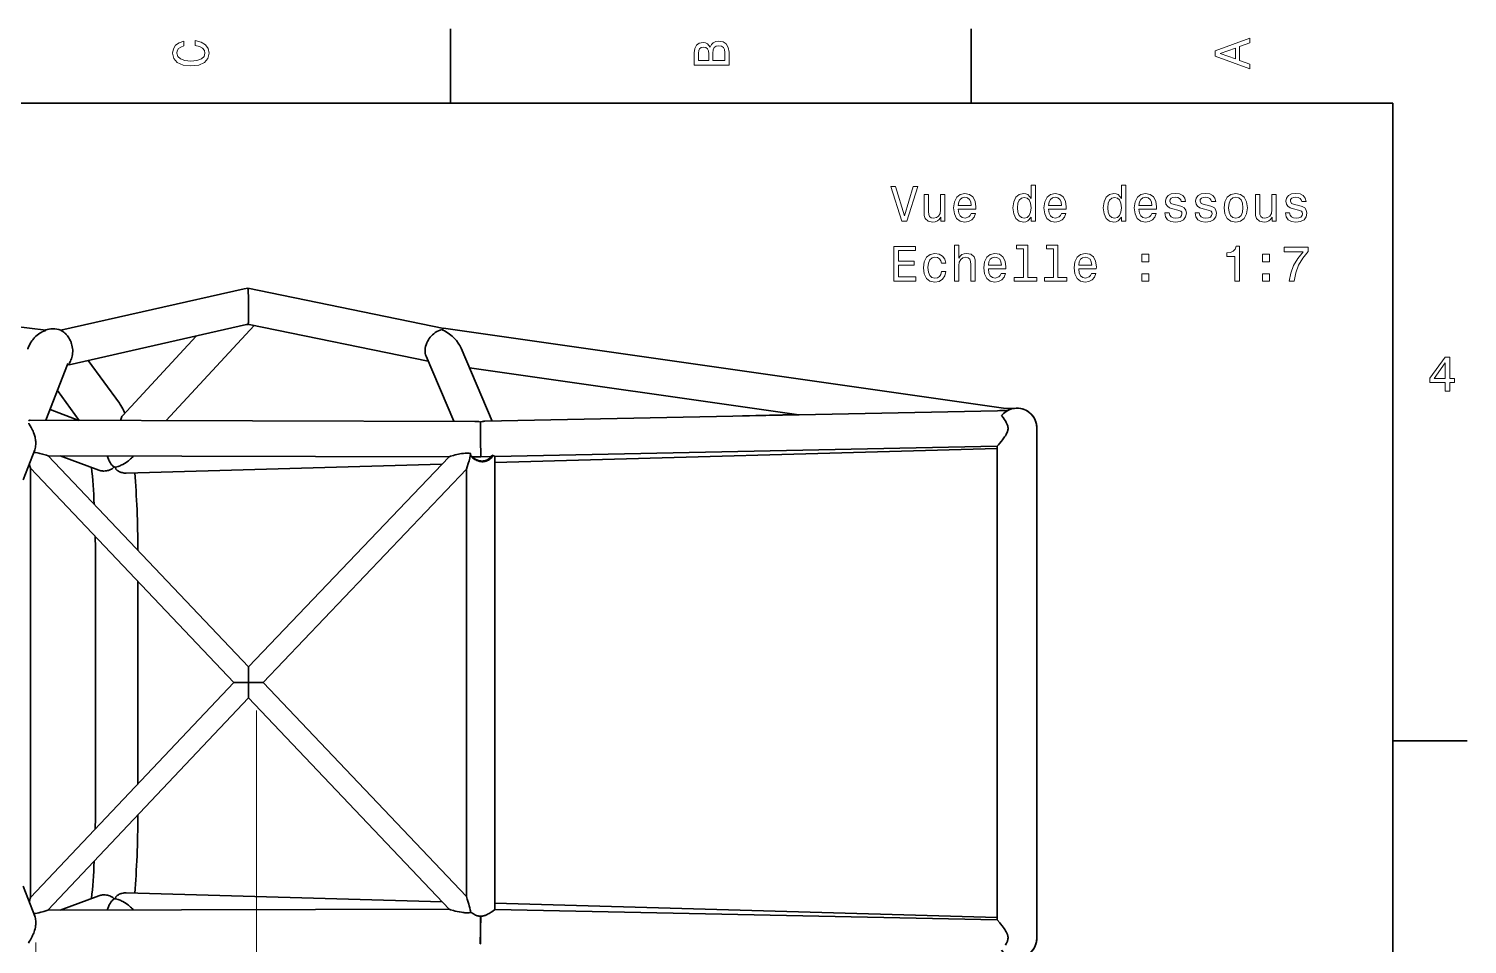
# Model space of a CAD drawing. Extents: x 0 to 420, y 0 to 297.
# Drawn here: x 272.5 to 417.5, y 202.2 to 294.5 of the extents above; entities that cross this region are included whole.
import ezdxf

# ---------------------------------------------------------------- set-up
doc = ezdxf.new("R2010")
doc.units = 0

msp = doc.modelspace()

# ---------------------------------------------------------------- linework, layer by layer
at = {"color": 7, "lineweight": 35, "ltscale": 0.1875}
for p, q in [((315, 287), (315, 294.5)), ((367.5, 287), (367.5, 294.5)), ((410, 222.699997), (417.5, 222.699997))]:
    msp.add_line(p, q, dxfattribs=at)
at = {"color": 7, "lineweight": 35}
for p, q in [((410, 287), (10, 287)), ((410, 10), (410, 287)), ((274.223572, 264.118317), (161.660446, 277.443146)), ((294.570404, 268.347534), (314.338623, 264.281006)), ((314.284546, 264.288727), (371.471039, 256.130219)), ((316.916687, 260.305634), (350.123016, 255.568253)), ((316.916687, 260.305634), (350.123169, 255.568222)), ((370.134247, 255.980576), (318.456238, 254.91568)), ((317.464905, 254.908035), (272.634521, 255.017548)), ((374.110474, 254.235199), (374.110474, 202.806641)), ((374.110474, 254.235199), (374.110474, 202.806641)), ((374.110474, 254.235199), (374.110474, 202.806641)), ((370.110474, 252.407898), (319.464203, 251.364258)), ((370.110474, 252.407898), (370.110474, 204.633942)), ((314.860992, 251.342957), (274.43158, 251.441727)), ((274.43158, 251.441727), (294.646271, 230.132935)), ((314.860992, 251.342957), (294.646271, 230.132935)), ((319.464142, 250.741272), (370.110474, 252.177673)), ((319.464203, 251.364258), (319.464203, 205.677582)), ((272.681915, 250.172546), (272.681915, 206.880081)), ((272.681915, 250.172546), (293.16925, 228.576355)), ((282.310638, 249.687546), (314.143646, 250.590378)), ((316.607056, 250.069031), (296.122955, 228.576355)), ((316.607056, 250.069031), (316.607056, 206.983582)), ((293.16925, 228.576355), (272.681915, 206.880081)), ((296.122955, 228.576355), (316.607056, 206.983582)), ((294.646271, 227.019394), (274.420471, 205.600098)), ((294.646271, 227.019394), (314.87207, 205.698914)), ((282.310699, 207.354294), (314.158569, 206.45105)), ((319.464142, 206.300568), (370.110474, 204.864166)), ((314.87207, 205.698914), (274.420471, 205.600098)), ((370.110474, 204.633942), (319.464203, 205.677582))]:
    msp.add_line(p, q, dxfattribs=at)
at = {"color": 7, "lineweight": 35, "ltscale": 0.00962}
msp.add_line((294.194092, 268.262756), (294.569427, 268.347534), dxfattribs=at)
at = {"color": 7, "lineweight": 35, "ltscale": 2.4e-05}
msp.add_line((294.569427, 268.347534), (294.570404, 268.347534), dxfattribs=at)
at = {"color": 7, "lineweight": 35, "ltscale": 0.473475}
msp.add_line((275.720367, 264.090637), (294.194092, 268.262756), dxfattribs=at)
at = {"color": 7, "lineweight": 35, "ltscale": 0.458697}
msp.add_line((276.547333, 260.616028), (294.444489, 264.657928), dxfattribs=at)
at = {"color": 7, "lineweight": 35, "ltscale": 0.326499}
msp.add_line((286.343079, 254.9841), (295.21402, 264.568939), dxfattribs=at)
at = {"color": 7, "lineweight": 35, "ltscale": 0.46023}
msp.add_line((294.724396, 264.669647), (312.756042, 260.960358), dxfattribs=at)
at = {"color": 7, "lineweight": 35, "ltscale": 0.000559}
msp.add_line((314.232819, 264.271118), (314.254211, 264.264648), dxfattribs=at)
msp.add_line((314.232819, 264.271118), (314.254211, 264.264648), dxfattribs=at)
at = {"color": 7, "lineweight": 35, "ltscale": 0.00045}
msp.add_line((314.249664, 264.26474), (314.232819, 264.271118), dxfattribs=at)
at = {"color": 7, "lineweight": 35, "ltscale": 0.000585}
msp.add_line((314.232819, 264.271118), (314.25589, 264.26712), dxfattribs=at)
at = {"color": 7, "lineweight": 35, "ltscale": 0.000112}
msp.add_line((314.249756, 264.264404), (314.254242, 264.264648), dxfattribs=at)
at = {"color": 7, "lineweight": 35, "ltscale": 7.3e-05}
msp.add_line((314.254242, 264.264648), (314.255859, 264.26709), dxfattribs=at)
at = {"color": 7, "lineweight": 35, "ltscale": 0.272533}
msp.add_line((281.9646, 255.511185), (289.369293, 263.51178), dxfattribs=at)
at = {"color": 7, "lineweight": 35, "ltscale": 0.133693}
msp.add_line((278.470093, 261.050293), (281.626587, 256.733521), dxfattribs=at)
at = {"color": 7, "lineweight": 35, "ltscale": 0.178092}
msp.add_line((315.33139, 254.913239), (312.540131, 261.467316), dxfattribs=at)
at = {"color": 7, "lineweight": 35, "ltscale": 0.199911}
msp.add_line((319.205597, 254.931168), (316.072357, 262.288208), dxfattribs=at)
at = {"color": 7, "lineweight": 35, "ltscale": 0.150908}
msp.add_line((274.227112, 255.013657), (276.382172, 260.652161), dxfattribs=at)
at = {"color": 7, "lineweight": 35, "ltscale": 0.093375}
msp.add_line((275.376312, 258.020477), (277.580902, 255.005508), dxfattribs=at)
at = {"color": 7, "lineweight": 35, "ltscale": 0.077276}
msp.add_line((277.532959, 255.00563), (274.636536, 256.085052), dxfattribs=at)
at = {"color": 7, "lineweight": 35, "ltscale": 0.135933}
msp.add_line((344.42981, 255.450943), (349.86496, 255.605087), dxfattribs=at)
at = {"color": 7, "lineweight": 35, "ltscale": 0.027073}
msp.add_line((370.95874, 256.203339), (372.041229, 256.234039), dxfattribs=at)
at = {"color": 7, "lineweight": 35, "ltscale": 0.042911}
for q in [(318.02005, 254.83728), (318.02005, 254.837265)]:
    msp.add_line((318.035614, 253.120911), q, dxfattribs=at)
at = {"color": 7, "lineweight": 35, "ltscale": 0.000304}
for p, q in [((374.110474, 254.235199), (374.110443, 254.223022)), ((374.110474, 202.806641), (374.110443, 202.818817))]:
    msp.add_line(p, q, dxfattribs=at)
at = {"color": 7, "lineweight": 35, "ltscale": 0.044646}
msp.add_line((318.051849, 251.335159), (318.035614, 253.120911), dxfattribs=at)
msp.add_line((318.051849, 251.335159), (318.035614, 253.120911), dxfattribs=at)
at = {"color": 7, "lineweight": 35, "ltscale": 0.081463}
msp.add_line((273.091339, 252.042053), (271.928009, 248.998291), dxfattribs=at)
at = {"color": 7, "lineweight": 35, "ltscale": 0.10409}
msp.add_line((279.550995, 249.984833), (275.649506, 251.438797), dxfattribs=at)
at = {"color": 7, "lineweight": 35, "ltscale": 0.00511}
msp.add_line((282.906281, 251.270721), (283.045105, 251.420731), dxfattribs=at)
at = {"color": 7, "lineweight": 35, "ltscale": 0.022043}
msp.add_line((318.051849, 251.335159), (317.170135, 251.337311), dxfattribs=at)
at = {"color": 7, "lineweight": 35, "ltscale": 0.026238}
msp.add_line((319.101166, 251.356781), (318.051849, 251.335159), dxfattribs=at)
at = {"color": 7, "lineweight": 35, "ltscale": 0.321429}
for p, q in [((279.208221, 241.378067), (279.208221, 228.52092)), ((279.208221, 228.52092), (279.208221, 215.663773))]:
    msp.add_line(p, q, dxfattribs=at)
at = {"color": 7, "lineweight": 35, "ltscale": 0.25636}
msp.add_line((283.493927, 238.77533), (283.493927, 228.52092), dxfattribs=at)
at = {"color": 7, "lineweight": 35, "ltscale": 0.038872}
msp.add_line((294.646271, 230.132935), (294.64447, 228.578064), dxfattribs=at)
at = {"color": 7, "lineweight": 35, "ltscale": 0.254767}
msp.add_line((283.493927, 228.52092), (283.493927, 218.330231), dxfattribs=at)
at = {"color": 7, "lineweight": 35, "ltscale": 0.036881}
msp.add_line((293.16925, 228.576355), (294.64447, 228.578064), dxfattribs=at)
at = {"color": 7, "lineweight": 35, "ltscale": 0.036962}
msp.add_line((294.64447, 228.578064), (296.122955, 228.576355), dxfattribs=at)
at = {"color": 7, "lineweight": 35, "ltscale": 0.038967}
msp.add_line((294.64447, 228.578064), (294.646271, 227.019394), dxfattribs=at)
at = {"color": 7, "lineweight": 13}
for p, q in [((295.437531, 225.742081), (295.437531, 173.499283)), ((273.201874, 202.352554), (273.201874, 163.893646))]:
    msp.add_line(p, q, dxfattribs=at)
at = {"color": 7, "lineweight": 35, "ltscale": 0.081465}
msp.add_line((273.09137, 204.999725), (271.928009, 208.043564), dxfattribs=at)
at = {"color": 7, "lineweight": 35, "ltscale": 0.104081}
msp.add_line((279.550934, 207.056976), (275.64978, 205.603149), dxfattribs=at)
at = {"color": 7, "lineweight": 35, "ltscale": 2.1e-05}
msp.add_line((273.091217, 205.000153), (273.091522, 204.999359), dxfattribs=at)
at = {"color": 7, "lineweight": 35, "ltscale": 0.005106}
msp.add_line((283.045013, 205.621216), (282.906281, 205.771118), dxfattribs=at)
at = {"color": 7, "lineweight": 35, "ltscale": 0.000662}
msp.add_line((317.044312, 205.401321), (317.048706, 205.375214), dxfattribs=at)
at = {"color": 7, "lineweight": 35, "ltscale": 0.06954}
msp.add_line((318.057709, 204.992264), (318.000397, 202.211243), dxfattribs=at)
at = {"color": 7, "lineweight": 35, "ltscale": 0.069577}
msp.add_line((318.03302, 204.99263), (318.039795, 202.209549), dxfattribs=at)
at = {"color": 7, "lineweight": 35, "ltscale": 0.000552}
msp.add_line((318.035614, 204.992584), (318.057709, 204.992355), dxfattribs=at)
at = {"color": 7, "lineweight": 13}
for points in [[(289.282074, 292.817017), (289.705688, 292.716156), (290.008301, 292.549713), (290.194885, 292.317719), (290.255402, 292.04541), (290.164642, 291.71759), (289.892303, 291.460388), (289.448486, 291.28891), (288.833221, 291.233429), (288.222992, 291.28891), (287.774139, 291.455353), (287.501801, 291.712555), (287.405975, 292.04541), (287.456421, 292.287476), (287.597626, 292.494232), (287.824585, 292.65564), (288.137268, 292.766571), (288.137268, 293.245697), (287.658142, 293.094391), (287.295044, 292.832153), (287.068085, 292.47406), (286.987396, 292.04541), (287.113495, 291.510803), (287.466492, 291.102325), (288.046478, 290.840057), (288.833221, 290.749298), (289.619965, 290.840057), (290.199951, 291.102325), (290.558014, 291.510803), (290.679047, 292.04541), (290.583221, 292.514404), (290.315918, 292.89267), (289.877167, 293.159943), (289.282074, 293.301147)], [(341.192017, 292.630402), (340.899506, 292.983429), (340.70282, 293.074219), (340.460754, 293.104462), (340.082489, 293.03891), (339.810181, 292.842224), (339.643738, 292.524506), (339.583221, 292.080688), (339.583221, 290.835022), (343.083221, 290.835022), (343.083221, 292.151306), (343.012604, 292.620331), (342.805847, 292.968292), (342.478027, 293.18515), (342.034241, 293.260803), (341.736694, 293.215424), (341.489563, 293.094391), (341.308014, 292.897705)], [(395.583221, 290.466858), (395.583221, 290.930847), (394.554413, 291.299011), (394.554413, 292.695984), (395.583221, 293.064117), (395.583221, 293.538177), (392.078186, 292.257202), (392.078186, 291.742798)], [(341.035675, 291.984863), (341.035675, 291.299011), (340.001801, 291.299011), (340.001801, 292.025208), (340.032074, 292.297546), (340.122833, 292.489197), (340.279175, 292.605194), (340.511169, 292.645538), (340.743164, 292.600159), (340.904541, 292.479126), (341.005402, 292.272339)], [(342.664642, 292.095825), (342.664642, 291.299011), (341.45929, 291.299011), (341.45929, 292.050446), (341.494598, 292.368164), (341.600525, 292.595093), (341.782074, 292.731262), (342.044312, 292.776672), (342.321686, 292.731262), (342.513336, 292.605194), (342.629333, 292.393372)], [(394.125732, 291.460388), (392.582489, 292), (394.125732, 292.539642)], [(361.648834, 278.5979), (360.771301, 275.617371), (359.868561, 278.5979), (359.389465, 278.5979), (360.519135, 275.092865), (361.023468, 275.092865), (362.12793, 278.5979)], [(373.535706, 275.511444), (373.535706, 275.092865), (373.979523, 275.092865), (373.979523, 278.713898), (373.540771, 278.713898), (373.540771, 277.387543), (373.20285, 277.770813), (372.996094, 277.861603), (372.759064, 277.896912), (372.330383, 277.796021), (371.997528, 277.513611), (371.78067, 277.059723), (371.705017, 276.449493), (371.78067, 275.839264), (371.997528, 275.380341), (372.330383, 275.092865), (372.759064, 274.99704), (372.996094, 275.032349), (373.207916, 275.123108)], [(382.643799, 275.511444), (382.643799, 275.092865), (383.087585, 275.092865), (383.087585, 278.713898), (382.648834, 278.713898), (382.648834, 277.387543), (382.310944, 277.770813), (382.104156, 277.861603), (381.867126, 277.896912), (381.438446, 277.796021), (381.105591, 277.513611), (380.888733, 277.059723), (380.81308, 276.449493), (380.888733, 275.839264), (381.105591, 275.380341), (381.438446, 275.092865), (381.867126, 274.99704), (382.104156, 275.032349), (382.315979, 275.123108)], [(364.851288, 277.801086), (364.407471, 277.801086), (364.407471, 276.237671), (364.357056, 275.874573), (364.210785, 275.612305), (363.983856, 275.450928), (363.686279, 275.400513), (363.449249, 275.440857), (363.297974, 275.56189), (363.212219, 275.768646), (363.192047, 276.061157), (363.192047, 277.801086), (362.74826, 277.801086), (362.74826, 276.020813), (362.763397, 275.66275), (362.859192, 275.365204), (363.151703, 275.092865), (363.620728, 274.99704), (363.872894, 275.032349), (364.089752, 275.123138), (364.276337, 275.279449), (364.427643, 275.506409), (364.427643, 275.092865), (364.851288, 275.092865)], [(366.187744, 276.318359), (367.962952, 276.318359), (367.967987, 276.525146), (367.887299, 277.105103), (367.665405, 277.538818), (367.312378, 277.801086), (366.843353, 277.896912), (366.38443, 277.796021), (366.031403, 277.513611), (365.804443, 277.054688), (365.723755, 276.449493), (365.799408, 275.829163), (366.026337, 275.375275), (366.374329, 275.092865), (366.828217, 274.99704), (367.221588, 275.062592), (367.544373, 275.23407), (367.781403, 275.506409), (367.917572, 275.869507), (367.47879, 275.869507), (367.388031, 275.667786), (367.256897, 275.51651), (366.883698, 275.395447), (366.596222, 275.450928), (366.379364, 275.627441), (366.238159, 275.914917), (366.187744, 276.303253)], [(366.187744, 276.691559), (366.243195, 277.039551), (366.379364, 277.296753), (366.586151, 277.453094), (366.85849, 277.508575), (367.125763, 277.453094), (367.33255, 277.296753), (367.458618, 277.039551), (367.504028, 276.691559)], [(372.834717, 277.498474), (373.127228, 277.427887), (373.349121, 277.231201), (373.480255, 276.903381), (373.53067, 276.449493), (373.480255, 275.99057), (373.349121, 275.66275), (373.127228, 275.461029), (372.834717, 275.395447), (372.557343, 275.461029), (372.34552, 275.66275), (372.204315, 275.995605), (372.158905, 276.449493), (372.204315, 276.898346), (372.34552, 277.226135), (372.557343, 277.427887)], [(375.295807, 276.318359), (377.071014, 276.318359), (377.07605, 276.525146), (376.995361, 277.105103), (376.773468, 277.538818), (376.420441, 277.801086), (375.951416, 277.896912), (375.492493, 277.796021), (375.139465, 277.513611), (374.912506, 277.054688), (374.831818, 276.449493), (374.907471, 275.829163), (375.13443, 275.375275), (375.482391, 275.092865), (375.936279, 274.99704), (376.329651, 275.062592), (376.652435, 275.23407), (376.889465, 275.506409), (377.025635, 275.869507), (376.586853, 275.869507), (376.496094, 275.667786), (376.36496, 275.516479), (375.99176, 275.395447), (375.704315, 275.450928), (375.487457, 275.627441), (375.346222, 275.914917), (375.295807, 276.303253)], [(375.295807, 276.691559), (375.351288, 277.039551), (375.487457, 277.296753), (375.694214, 277.453094), (375.966553, 277.508575), (376.233856, 277.453094), (376.440613, 277.296753), (376.566681, 277.039551), (376.612091, 276.691559)], [(381.94278, 277.498474), (382.235291, 277.427887), (382.457184, 277.231201), (382.588318, 276.903381), (382.638733, 276.449493), (382.588318, 275.99057), (382.457184, 275.66275), (382.235291, 275.461029), (381.94278, 275.395447), (381.665405, 275.461029), (381.453583, 275.66275), (381.312378, 275.995605), (381.266998, 276.449493), (381.312378, 276.898346), (381.453583, 277.226135), (381.665405, 277.427887)], [(384.40387, 276.318359), (386.179077, 276.318359), (386.184143, 276.525146), (386.103424, 277.105103), (385.881531, 277.538818), (385.528503, 277.801086), (385.059479, 277.896912), (384.600555, 277.796021), (384.247528, 277.513611), (384.020599, 277.054688), (383.93988, 276.449493), (384.015533, 275.829163), (384.242493, 275.375275), (384.590485, 275.092865), (385.044373, 274.99704), (385.437744, 275.062592), (385.760498, 275.23407), (385.997528, 275.506409), (386.133698, 275.869507), (385.694946, 275.869507), (385.604156, 275.667786), (385.473022, 275.516479), (385.099823, 275.395447), (384.812378, 275.450928), (384.59552, 275.627441), (384.454315, 275.914917), (384.40387, 276.303223)], [(384.40387, 276.691559), (384.459351, 277.039551), (384.59552, 277.296753), (384.802277, 277.453094), (385.074615, 277.508575), (385.341919, 277.453094), (385.548676, 277.296753), (385.674774, 277.039551), (385.720154, 276.691559)], [(388.37793, 276.671387), (387.949249, 276.772247), (387.631531, 276.888245), (387.525635, 277.125275), (387.555878, 277.291718), (387.661804, 277.41275), (387.833252, 277.488403), (388.080383, 277.518646), (388.317413, 277.488403), (388.504028, 277.397614), (388.625061, 277.261444), (388.675476, 277.079895), (389.109192, 277.079895), (389.109192, 277.089966), (389.033539, 277.417786), (388.826782, 277.674988), (388.504028, 277.836365), (388.080383, 277.896912), (387.651703, 277.836365), (387.33902, 277.669952), (387.142334, 277.422821), (387.081818, 277.110168), (387.127197, 276.807556), (387.268433, 276.595734), (387.500397, 276.444458), (387.838318, 276.338531), (388.33255, 276.217499), (388.635132, 276.091431), (388.71582, 275.99057), (388.746094, 275.839264), (388.700714, 275.652649), (388.579651, 275.511444), (388.382965, 275.420685), (388.120728, 275.390411), (387.843353, 275.420685), (387.641632, 275.526581), (387.505463, 275.698059), (387.449982, 275.935089), (387.021301, 275.935089), (387.091919, 275.531616), (387.298676, 275.239105), (387.626495, 275.062592), (388.080383, 274.99704), (388.554443, 275.062592), (388.902435, 275.239105), (389.114258, 275.521545), (389.18988, 275.889679), (389.13443, 276.207428), (388.978088, 276.424286), (388.720886, 276.565491)], [(391.413971, 276.671387), (390.985291, 276.772247), (390.667572, 276.888245), (390.561646, 277.125275), (390.591919, 277.291718), (390.697815, 277.41275), (390.869293, 277.488403), (391.116394, 277.518646), (391.353424, 277.488403), (391.540039, 277.397614), (391.661072, 277.261444), (391.711517, 277.079895), (392.145233, 277.079895), (392.145233, 277.089966), (392.06958, 277.417786), (391.862793, 277.674988), (391.540039, 277.836365), (391.116394, 277.896912), (390.687744, 277.836365), (390.375061, 277.669952), (390.178375, 277.422821), (390.117859, 277.110138), (390.163239, 276.807556), (390.304443, 276.595734), (390.536438, 276.444458), (390.874329, 276.338531), (391.368561, 276.217499), (391.671173, 276.091431), (391.751862, 275.99057), (391.782104, 275.839264), (391.736725, 275.652649), (391.615692, 275.511444), (391.419006, 275.420685), (391.156738, 275.390411), (390.879364, 275.420685), (390.677643, 275.526581), (390.541473, 275.698059), (390.485992, 275.935089), (390.057312, 275.935089), (390.12793, 275.531616), (390.334717, 275.239105), (390.662506, 275.062592), (391.116394, 274.99704), (391.590454, 275.062592), (391.938446, 275.239105), (392.150269, 275.521545), (392.225922, 275.889679), (392.170441, 276.207428), (392.014099, 276.424286), (391.756897, 276.565491)], [(392.992493, 276.444458), (393.073181, 275.829163), (393.305176, 275.375275), (393.673309, 275.092865), (394.167542, 274.99704), (394.656738, 275.092865), (395.024902, 275.370239), (395.256897, 275.824127), (395.342621, 276.444458), (395.256897, 277.059723), (395.024902, 277.518646), (394.656738, 277.796021), (394.167542, 277.896881), (393.673309, 277.796021), (393.305176, 277.513611), (393.073181, 277.059723)], [(393.446381, 276.449493), (393.49176, 276.903381), (393.632965, 277.231201), (393.859924, 277.432922), (394.167542, 277.50351), (394.470154, 277.432922), (394.697083, 277.236237), (394.838318, 276.903381), (394.888733, 276.449493), (394.838318, 275.99057), (394.697083, 275.657715), (394.470154, 275.455963), (394.167542, 275.390411), (393.859924, 275.455963), (393.632965, 275.657715), (393.49176, 275.99057)], [(398.247528, 277.801086), (397.803711, 277.801086), (397.803711, 276.237671), (397.753296, 275.874573), (397.607025, 275.612305), (397.380096, 275.450928), (397.08255, 275.400513), (396.84552, 275.440857), (396.694214, 275.56189), (396.608459, 275.768646), (396.588287, 276.061157), (396.588287, 277.801086), (396.144501, 277.801086), (396.144501, 276.020813), (396.159637, 275.66275), (396.255463, 275.365204), (396.547943, 275.092865), (397.016968, 274.99704), (397.269135, 275.032349), (397.485992, 275.123108), (397.672607, 275.279449), (397.823883, 275.506409), (397.823883, 275.092865), (398.247528, 275.092865)], [(400.522034, 276.671387), (400.093353, 276.772247), (399.775635, 276.888245), (399.669708, 277.125275), (399.699982, 277.291718), (399.805878, 277.41275), (399.977356, 277.488403), (400.224457, 277.518646), (400.461487, 277.488403), (400.648102, 277.397614), (400.769135, 277.261444), (400.81958, 277.079895), (401.253296, 277.079895), (401.253296, 277.089966), (401.177643, 277.417786), (400.970856, 277.674988), (400.648102, 277.836365), (400.224457, 277.896881), (399.795807, 277.836365), (399.483124, 277.669952), (399.286438, 277.422821), (399.225922, 277.110138), (399.271301, 276.807556), (399.412506, 276.595734), (399.644501, 276.444458), (399.982391, 276.338531), (400.476624, 276.217499), (400.779236, 276.091431), (400.859924, 275.99057), (400.890167, 275.839264), (400.844788, 275.652649), (400.723755, 275.511444), (400.527069, 275.420685), (400.264801, 275.390411), (399.987427, 275.420685), (399.785706, 275.526581), (399.649536, 275.698059), (399.594055, 275.935089), (399.165405, 275.935089), (399.235992, 275.531616), (399.44278, 275.239105), (399.770569, 275.062592), (400.224457, 274.99704), (400.698517, 275.062592), (401.046509, 275.239105), (401.258331, 275.521545), (401.333984, 275.889679), (401.278503, 276.207428), (401.122162, 276.424286), (400.86496, 276.565491)], [(365.799408, 269.046021), (366.243195, 269.046021), (366.243195, 270.609406), (366.288605, 270.967499), (366.434845, 271.229736), (366.661804, 271.391113), (366.964386, 271.45163), (367.206451, 271.401215), (367.357758, 271.265045), (367.433411, 271.038086), (367.458618, 270.735504), (367.458618, 269.046021), (367.902435, 269.046021), (367.902435, 270.826294), (367.882263, 271.184357), (367.791473, 271.481903), (367.493927, 271.754242), (367.029938, 271.850067), (366.777802, 271.814758), (366.560944, 271.718933), (366.379364, 271.567627), (366.243195, 271.36087), (366.243195, 272.667053), (365.799408, 272.667053)], [(372.754028, 272.293854), (372.754028, 269.41922), (371.841187, 269.41922), (371.841187, 269.046021), (374.105591, 269.046021), (374.105591, 269.41922), (373.197815, 269.41922), (373.197815, 272.667053), (372.058044, 272.667053), (372.058044, 272.293854)], [(375.790039, 272.293854), (375.790039, 269.41922), (374.877228, 269.41922), (374.877228, 269.046021), (377.141632, 269.046021), (377.141632, 269.41922), (376.233856, 269.41922), (376.233856, 272.667053), (375.094086, 272.667053), (375.094086, 272.293854)], [(359.712219, 269.046021), (361.931244, 269.046021), (361.931244, 269.469666), (360.176208, 269.469666), (360.176208, 270.654816), (361.739594, 270.654816), (361.739594, 271.073395), (360.176208, 271.073395), (360.176208, 272.122375), (361.8909, 272.122375), (361.8909, 272.546021), (359.712219, 272.546021)], [(364.488159, 270.856537), (364.926941, 270.856537), (364.836151, 271.26001), (364.619293, 271.577728), (364.281403, 271.774414), (363.842621, 271.850067), (363.35849, 271.749176), (362.990326, 271.466766), (362.758331, 271.007843), (362.677643, 270.392548), (362.753296, 269.782318), (362.980255, 269.32843), (363.338318, 269.046021), (363.827515, 268.950195), (364.26123, 269.025848), (364.599121, 269.237671), (364.831116, 269.570526), (364.931976, 270.014313), (364.508331, 270.014313), (364.432678, 269.731903), (364.291473, 269.520081), (364.089752, 269.388947), (363.842621, 269.348602), (363.535004, 269.414185), (363.31308, 269.615906), (363.176941, 269.943726), (363.131531, 270.407684), (363.176941, 270.861572), (363.318146, 271.189392), (363.545074, 271.391113), (363.842621, 271.461731), (364.104889, 271.416351), (364.301575, 271.300354), (364.432678, 271.108704)], [(369.223755, 270.271515), (370.998962, 270.271515), (371.004028, 270.478302), (370.923309, 271.058258), (370.701416, 271.491974), (370.348389, 271.754242), (369.879364, 271.850067), (369.420441, 271.749176), (369.067413, 271.466766), (368.840485, 271.007843), (368.759766, 270.402649), (368.835419, 269.782318), (369.062378, 269.32843), (369.41037, 269.046021), (369.864258, 268.950195), (370.257629, 269.015747), (370.580383, 269.187225), (370.817413, 269.459564), (370.953583, 269.822662), (370.514832, 269.822662), (370.424042, 269.620941), (370.292908, 269.469666), (369.919708, 269.348602), (369.632263, 269.404083), (369.415405, 269.580597), (369.2742, 269.868073), (369.223755, 270.256409)], [(369.223755, 270.644714), (369.279236, 270.992706), (369.415405, 271.249908), (369.622162, 271.40625), (369.894501, 271.461731), (370.161804, 271.40625), (370.368561, 271.249908), (370.494659, 270.992706), (370.540039, 270.644714)], [(378.331818, 270.271515), (380.107025, 270.271515), (380.112091, 270.478302), (380.031403, 271.058258), (379.809479, 271.491974), (379.456451, 271.754242), (378.987457, 271.850067), (378.528503, 271.749176), (378.175476, 271.466766), (377.948547, 271.007843), (377.867859, 270.402649), (377.943481, 269.782318), (378.170441, 269.32843), (378.518433, 269.046021), (378.972321, 268.950195), (379.365692, 269.015747), (379.688446, 269.187225), (379.925476, 269.459564), (380.061646, 269.822662), (379.622894, 269.822662), (379.532104, 269.620941), (379.401001, 269.469635), (379.027802, 269.348602), (378.740326, 269.404083), (378.523468, 269.580597), (378.382263, 269.868073), (378.331818, 270.256378)], [(378.331818, 270.644714), (378.387299, 270.992706), (378.523468, 271.249908), (378.730225, 271.40625), (379.002563, 271.461731), (379.269867, 271.40625), (379.476624, 271.249908), (379.602722, 270.992706), (379.648102, 270.644714)], [(384.711517, 271.002777), (385.407471, 271.002777), (385.407471, 271.754242), (384.711517, 271.754242)], [(394.076782, 269.046021), (394.535706, 269.046021), (394.535706, 272.571228), (394.19278, 272.571228), (394.10199, 272.263611), (393.920441, 272.056824), (393.643066, 271.935791), (393.259766, 271.895447), (393.259766, 271.537384), (394.076782, 271.537384)], [(396.855591, 271.002777), (397.551544, 271.002777), (397.551544, 271.754242), (396.855591, 271.754242)], [(399.538574, 269.046021), (400.047943, 269.046021), (400.214386, 269.878143), (400.506897, 270.654816), (400.920441, 271.375977), (401.460052, 272.051788), (401.460052, 272.470367), (399.059479, 272.470367), (399.059479, 272.011444), (400.975922, 272.011444), (400.421143, 271.330597), (400.002563, 270.619507), (399.710052, 269.863007)], [(384.711517, 269.046021), (385.407471, 269.046021), (385.407471, 269.797455), (384.711517, 269.797455)], [(396.855591, 269.046021), (397.551544, 269.046021), (397.551544, 269.797455), (396.855591, 269.797455)], [(415.277374, 257.966766), (415.731262, 257.966766), (415.731262, 258.834198), (416.23056, 258.834198), (416.23056, 259.237671), (415.731262, 259.237671), (415.731262, 261.391113), (415.272339, 261.391113), (413.739197, 259.278015), (413.739197, 258.834198), (415.277374, 258.834198)], [(414.162842, 259.237671), (415.277374, 260.806091), (415.277374, 259.237671)]]:
    msp.add_lwpolyline(points, close=True, dxfattribs=at)
at = {"color": 7, "lineweight": 35}
for points in [[(274.223572, 264.118317), (274.227356, 264.117462), (274.228607, 264.116821), (274.229645, 264.115601), (274.229797, 264.114868), (274.229309, 264.113129), (274.227753, 264.111084), (274.211456, 264.099884), (274.18045, 264.08432), (274.102722, 264.049438), (274.006958, 264.006409), (273.853363, 263.931366), (273.726501, 263.861877), (273.59787, 263.783173), (273.469391, 263.695313), (273.336853, 263.593689), (273.207214, 263.481842), (273.081665, 263.359741), (273.020844, 263.294891), (272.961517, 263.227509), (272.885071, 263.133789), (272.812042, 263.035706), (272.742828, 262.93338), (272.693451, 262.853485), (272.646759, 262.771332)], [(275.720367, 264.090637), (275.720215, 264.090576), (275.720123, 264.090424), (275.720306, 264.090088), (275.721161, 264.089325), (275.724915, 264.086823), (275.771912, 264.060028), (275.873993, 263.997772), (275.93576, 263.955872), (276.025482, 263.88858), (276.119019, 263.809753), (276.213623, 263.71991), (276.26828, 263.662842), (276.322296, 263.602295), (276.392822, 263.516296), (276.46106, 263.424469), (276.526398, 263.327118), (276.608795, 263.187988), (276.683655, 263.040314), (276.749817, 262.885162), (276.779327, 262.805145), (276.806244, 262.723785), (276.848206, 262.573334), (276.880829, 262.420197), (276.903717, 262.265717), (276.916687, 262.111237), (276.919769, 261.958069), (276.912354, 261.797394), (276.89444, 261.641357), (276.866852, 261.491272), (276.830719, 261.348389), (276.789276, 261.218903), (276.742706, 261.0979), (276.692871, 260.986267), (276.637115, 260.875488), (276.584686, 260.779144), (276.542236, 260.700745), (276.52536, 260.664703), (276.52002, 260.650024), (276.516602, 260.632568), (276.518158, 260.62262), (276.523743, 260.616577), (276.529877, 260.614655), (276.547333, 260.616028)], [(314.139099, 264.169006), (314.247345, 264.117035), (314.386169, 264.044281), (314.45108, 264.007874), (314.603912, 263.915955), (314.755554, 263.815674), (314.905792, 263.706909), (315.054352, 263.589233), (315.15802, 263.500549), (315.260376, 263.407135), (315.396759, 263.272491), (315.529785, 263.128082), (315.598755, 263.04715), (315.666443, 262.962982), (315.725067, 262.885803), (315.782379, 262.805847), (315.860687, 262.687866), (315.93515, 262.563995), (316.004852, 262.433716), (316.072327, 262.2883)], [(272.647583, 262.772858), (272.55835, 262.599365), (272.479034, 262.427307), (272.390289, 262.211792), (272.378815, 262.182068)], [(281.626587, 256.733521), (281.709625, 256.614227), (281.787384, 256.491455), (281.879242, 256.330872), (281.959076, 256.175171), (282.030853, 256.02063), (282.097168, 255.864075), (282.154694, 255.716568)], [(281.9646, 255.511185), (281.947601, 255.490433), (281.929657, 255.463318), (281.909485, 255.426666), (281.887299, 255.379349), (281.85556, 255.300873), (281.817963, 255.196106), (281.750946, 254.9953)], [(371.209808, 254.216644), (371.208374, 254.267456), (371.204102, 254.318069), (371.196442, 254.372086), (371.185791, 254.425507), (371.157684, 254.526443), (371.13266, 254.595795), (371.104156, 254.663422), (371.069214, 254.736359), (371.031464, 254.807297), (370.981476, 254.892807), (370.928986, 254.975677), (370.819122, 255.134186), (370.70636, 255.283691), (370.546509, 255.481812)], [(272.472626, 254.967834), (272.497162, 254.987259), (272.515717, 254.996887), (272.536316, 255.004593), (272.582733, 255.014481), (272.634521, 255.017548)], [(273.141785, 253.230591), (273.120117, 253.324112), (273.095612, 253.416748), (273.066833, 253.513367), (273.035339, 253.608582), (272.967102, 253.789337), (272.918488, 253.903519), (272.86731, 254.014435), (272.800385, 254.148773), (272.73172, 254.277512), (272.633453, 254.452499), (272.542816, 254.613907), (272.504669, 254.687317), (272.487976, 254.722488)], [(318.000397, 254.830826), (318.072662, 254.854004), (318.187592, 254.883453), (318.304108, 254.903839), (318.380402, 254.911926), (318.45639, 254.91568)], [(371.209808, 254.216644), (371.206329, 254.137436), (371.196136, 254.058914), (371.17981, 253.981613), (371.163971, 253.924683), (371.145447, 253.868744), (371.108948, 253.776474), (371.06723, 253.687149), (371.005096, 253.571472), (370.93811, 253.460419), (370.867889, 253.353394), (370.795685, 253.250076), (370.717163, 253.143188), (370.63858, 253.040497), (370.535431, 252.9104), (370.343292, 252.678024), (370.237274, 252.553818), (370.110474, 252.407898)], [(273.091339, 252.042053), (273.131714, 252.162842), (273.16333, 252.291595), (273.185699, 252.427063), (273.198517, 252.567932), (273.201752, 252.712784), (273.19931, 252.797897), (273.193756, 252.883591), (273.185059, 252.970718), (273.17337, 253.057922), (273.141785, 253.230591)], [(274.43158, 251.441727), (274.293427, 251.483871), (274.026001, 251.561249), (273.875671, 251.601929), (273.620728, 251.665268), (273.489441, 251.694611), (273.355499, 251.721863), (273.174591, 251.753723), (272.990845, 251.77919)], [(281.103943, 250.30661), (281.037048, 250.346222), (280.976685, 250.391373), (280.921753, 250.44101), (280.883575, 250.480728), (280.847595, 250.522308), (280.804321, 250.577942), (280.763641, 250.636124), (280.721954, 250.701904), (280.682404, 250.770401), (280.611206, 250.9095), (280.572906, 250.993393), (280.536133, 251.080307), (280.466583, 251.263672)], [(281.228394, 250.293823), (281.359558, 250.322006), (281.487061, 250.357956), (281.611298, 250.400391), (281.699738, 250.434814), (281.786804, 250.472), (281.87616, 250.513504), (281.964203, 250.557678), (282.133636, 250.651947), (282.298309, 250.755707), (282.458252, 250.868988), (282.538605, 250.931061), (282.617615, 250.995789), (282.690826, 251.059372), (282.762604, 251.125427), (282.835388, 251.196671), (282.906281, 251.270721)], [(314.860992, 251.342957), (314.99942, 251.384567), (315.305634, 251.471313), (315.478424, 251.516388), (315.642975, 251.556229), (315.811584, 251.593384), (315.961334, 251.622726), (316.113617, 251.648514), (316.299438, 251.673447), (316.48764, 251.689926), (316.582367, 251.69429), (316.677246, 251.695663)], [(316.607056, 250.069031), (316.690063, 250.320618), (316.793335, 250.648483), (316.873962, 250.922623), (316.949707, 251.205917), (317.003021, 251.433914), (317.026642, 251.549423), (317.047607, 251.665894)], [(317.004822, 251.442322), (317.0625, 251.381363), (317.123383, 251.321518), (317.185455, 251.264969), (317.25061, 251.210114), (317.343903, 251.13916), (317.442932, 251.072983), (317.547607, 251.012619), (317.661316, 250.957611), (317.780457, 250.911316), (317.841797, 250.891876), (317.904205, 250.875137), (317.969543, 250.86084), (318.035614, 250.849777)], [(317.047211, 251.459702), (317.101074, 251.403519), (317.159119, 251.347473), (317.214417, 251.298019), (317.272888, 251.249573), (317.360901, 251.183594), (317.455017, 251.121567), (317.555145, 251.064667), (317.666016, 251.011963), (317.782654, 250.967728), (317.842865, 250.949265), (317.904175, 250.933502), (317.969543, 250.920044), (318.035614, 250.909943)], [(318.035614, 250.849777), (318.151031, 250.838623), (318.266418, 250.838028), (318.380341, 250.848099), (318.462463, 250.862213), (318.542511, 250.88176), (318.620026, 250.906418), (318.6745, 250.927307), (318.727325, 250.950531), (318.78183, 250.977722), (318.83429, 251.007202), (318.926849, 251.067825), (319.012054, 251.134567), (319.089874, 251.206314), (319.160431, 251.281998), (319.201172, 251.331299), (319.239166, 251.381607), (319.306793, 251.484283)], [(318.035614, 250.909943), (318.13736, 250.901352), (318.238953, 250.901352), (318.339203, 250.910004), (318.446777, 250.929337), (318.549927, 250.958313), (318.647552, 250.995987), (318.738831, 251.041229), (318.811432, 251.084976), (318.878876, 251.132706), (318.941132, 251.183716), (318.984344, 251.22374), (319.024567, 251.264954), (319.091736, 251.344345), (319.148193, 251.425308)], [(279.550995, 249.984833), (279.644867, 249.95369), (279.741211, 249.929138), (279.839539, 249.911148), (279.939331, 249.899673), (280.006439, 249.895615), (280.073853, 249.894394), (280.209015, 249.90036), (280.322052, 249.913925), (280.434052, 249.935226), (280.544312, 249.964218), (280.652008, 250.000961)], [(281.104218, 250.306671), (281.076172, 250.273422), (281.045624, 250.24147), (280.978058, 250.181839), (280.903778, 250.128204), (280.823303, 250.07988), (280.738983, 250.037506), (280.652008, 250.000961)], [(282.310638, 249.687546), (282.209595, 249.688553), (282.107483, 249.696945), (282.004913, 249.712311), (281.902557, 249.734375), (281.811554, 249.759674), (281.721771, 249.790207), (281.633942, 249.826035), (281.548981, 249.867416), (281.468109, 249.914795), (281.393219, 249.968826), (281.358704, 249.998749), (281.326874, 250.03067), (281.299194, 250.063583), (281.275238, 250.098404), (281.251556, 250.144226), (281.235596, 250.192429), (281.227814, 250.242462), (281.228149, 250.293701)], [(279.550934, 207.056976), (279.644806, 207.088135), (279.74115, 207.112686), (279.839478, 207.130661), (279.939301, 207.142136), (280.006409, 207.146194), (280.073822, 207.147415), (280.208984, 207.141434), (280.322021, 207.127853), (280.434021, 207.106552), (280.544281, 207.077545), (280.652008, 207.040787)], [(281.103943, 206.735229), (281.037048, 206.695618), (280.976685, 206.650467), (280.921753, 206.60083), (280.883575, 206.561111), (280.847595, 206.519531), (280.804321, 206.463898), (280.763641, 206.405716), (280.721954, 206.339935), (280.682404, 206.271439), (280.611206, 206.132339), (280.572906, 206.048447), (280.536133, 205.961533), (280.466583, 205.778168)], [(280.652008, 207.040787), (280.755859, 206.996323), (280.85553, 206.943497), (280.903229, 206.913849), (280.949036, 206.882004), (281.00589, 206.836746), (281.057953, 206.787674), (281.104004, 206.735123)], [(281.228333, 206.748718), (281.227875, 206.796783), (281.234528, 206.843842), (281.248444, 206.889404), (281.262848, 206.921158), (281.28067, 206.951706), (281.302704, 206.982513), (281.327667, 207.01178), (281.382874, 207.064301), (281.41864, 207.092606), (281.456299, 207.119171), (281.536072, 207.167358), (281.620117, 207.209473), (281.70755, 207.246201), (281.797119, 207.277588), (281.88797, 207.303757), (281.993927, 207.327454), (282.100159, 207.344025), (282.206024, 207.353119), (282.310699, 207.354294)], [(281.228394, 206.748016), (281.359558, 206.719833), (281.487061, 206.683884), (281.611298, 206.641449), (281.699738, 206.607025), (281.786804, 206.569839), (281.87616, 206.528336), (281.964203, 206.484161), (282.133636, 206.389893), (282.298309, 206.286133), (282.458252, 206.172852), (282.538605, 206.110779), (282.617615, 206.046051), (282.690826, 205.982468), (282.762604, 205.916412), (282.835388, 205.845169), (282.906281, 205.771118)], [(316.607056, 206.983582), (316.690094, 206.731094), (316.792664, 206.404465), (316.845978, 206.225174), (316.897919, 206.040909), (316.947845, 205.85054), (316.993774, 205.656799), (317.020569, 205.529694), (317.044312, 205.401321)], [(272.47287, 202.284363), (272.493561, 202.331467), (272.545135, 202.432205), (272.578094, 202.491791), (272.649261, 202.617065), (272.761414, 202.819092), (272.823547, 202.938461), (272.883911, 203.062485), (272.93631, 203.178986), (272.985657, 203.298874), (273.033539, 203.428101), (273.07666, 203.560318), (273.121826, 203.724609), (273.157867, 203.891647), (273.183746, 204.060074), (273.192688, 204.14592), (273.198669, 204.231476), (273.201538, 204.313324), (273.201477, 204.39444), (273.195007, 204.524994), (273.180603, 204.651825), (273.158325, 204.773895), (273.128418, 204.890198), (273.091339, 204.999786)], [(274.420471, 205.600098), (274.016602, 205.480713), (273.866974, 205.440109), (273.697021, 205.396896), (273.521729, 205.356079), (273.345825, 205.319641), (273.166779, 205.288071), (272.990662, 205.263458)], [(314.87207, 205.698914), (315.010376, 205.657211), (315.298004, 205.575287), (315.490662, 205.524734), (315.691956, 205.476425), (315.905731, 205.431183), (316.124542, 205.392822), (316.235626, 205.377029), (316.347656, 205.363998), (316.461884, 205.35408), (316.576721, 205.347961), (316.683533, 205.346191)], [(318.035614, 204.992584), (317.977905, 204.995316), (317.920471, 205.001129), (317.861298, 205.010269), (317.802826, 205.022385), (317.690826, 205.053802), (317.613434, 205.081482), (317.538239, 205.112671), (317.459778, 205.149414), (317.38385, 205.188721), (317.263947, 205.257507), (317.150696, 205.329086), (317.044312, 205.401337)], [(318.057709, 204.992355), (318.14386, 204.995804), (318.229218, 205.005936), (318.31308, 205.022217), (318.374756, 205.037994), (318.435242, 205.056458), (318.503204, 205.080551), (318.569458, 205.107224), (318.696686, 205.166519), (318.81665, 205.230988), (318.904877, 205.283005), (318.988739, 205.335602), (319.088257, 205.40155), (319.261688, 205.524246), (319.464203, 205.677582)], [(370.937164, 202.078705), (371.001801, 202.182861), (371.064545, 202.296341), (371.093414, 202.355087), (371.120117, 202.415176), (371.144226, 202.476624), (371.165283, 202.539368), (371.188171, 202.627045), (371.203278, 202.71669), (371.209625, 202.807556), (371.207672, 202.887207), (371.198853, 202.966278), (371.183685, 203.04422), (371.168579, 203.101685), (371.150665, 203.158173), (371.125671, 203.225281), (371.097626, 203.290894), (371.067078, 203.355026), (371.034424, 203.417709), (370.964539, 203.53891), (370.889526, 203.656281), (370.811859, 203.769119), (370.712463, 203.904892), (370.613068, 204.034012), (370.462036, 204.221512), (370.367798, 204.334717), (370.110474, 204.633942)]]:
    msp.add_lwpolyline(points, dxfattribs=at)
for centre, radius, start, end in [((274.910156, 261.870972), 2.364233, 90.018198, 107.765564), ((274.908264, 261.86795), 2.367291, 69.892465, 89.97275), ((293.718384, 267.869751), 3.29287, 282.73884, 285.710744), ((294.943329, 265.728394), 1.081152, 252.043949, 258.316556), ((277.342468, 260.296417), 1.024011, 155.091289, 159.674264), ((370.634308, 231.211243), 24.774396, 88.844294, 91.156579), ((372.110474, 254.235199), 2, 360, 141.439913), ((372.110474, 254.235199), 2, 0.000003, 141.439913), ((372.110474, 254.235199), 2, 0.000001, 91.628258), ((317.450562, 252.596649), 2.311514, 77.918716, 89.644471), ((285.05484, 252.882126), 4.865331, 197.401008, 199.429739), ((316.683624, 249.441772), 2.253797, 80.705508, 90.161885), ((317.542297, 252.357727), 1.025455, 238.908587, 241.13262), ((318.700531, 252.872452), 1.514791, 287.189145, 293.592584), ((313.997589, 244.358978), 8.885827, 52.033115, 53.309456), ((295.620483, 257.857544), 24.19168, 197.447508, 198.522157), ((281.317169, 251.769928), 1.478774, 261.709213, 266.558286), ((165.09343, 241.382111), 114.114784, 359.997969, 0.968155), ((165.050217, 215.660004), 114.157996, 359.053935, 0.001896), ((295.705902, 199.190689), 24.27405, 161.532075, 162.618963), ((281.317169, 205.271912), 1.478774, 93.441714, 98.290787), ((285.05484, 204.159714), 4.865329, 160.570261, 162.598978), ((316.689575, 207.596191), 2.249902, 269.845881, 279.184819), ((372.110474, 202.806641), 2, 218.560087, 359.999997), ((372.110474, 202.806641), 2, 218.560128, 0), ((372.110474, 202.806641), 2, 268.305503, 359.999999)]:
    msp.add_arc(centre, radius, start, end, dxfattribs=at)
for centre, major_axis, ratio, start_param, end_param in [((294.587494, 266.520905), (-0.017578, 1.82666), 0.035173, 3.2198483347, 6.2907739993), ((294.587494, 266.520935), (-0.017578, 1.826675), 0.035173, 3.2198762119, 6.2755868279), ((314.028503, 262.540405), (1.195709, 1.435638), 0.725147, 0.7846708878, 1.2171865813), ((314.032318, 262.520905), (1.192566, 1.458221), 0.727446, 1.9349508339, 2.777420005), ((314.032593, 262.520752), (1.192749, 1.458359), 0.727528, 1.2066806875, 1.9349372862), ((277.625977, 241.705582), (-0.035492, 13.392609), 0.118082, 5.0808091461, 5.404644159), ((281.653839, 241.316498), (0.007629, 14.829681), 0.124081, 4.751141215, 5.3142577062), ((281.654236, 215.724197), (-0.007507, 14.827866), 0.12407, 4.1105308304, 4.6775129841), ((277.625549, 215.338547), (0.035248, 13.395416), 0.11809, 4.020082647, 4.3467596544), ((318.035614, 203.920929), (1.642914, -0.699692), 0.951421, 5.0774855924, 5.0997224138)]:
    msp.add_ellipse(centre, major_axis=major_axis, ratio=ratio, start_param=start_param, end_param=end_param, dxfattribs=at)

doc.saveas('drawing.dxf')
